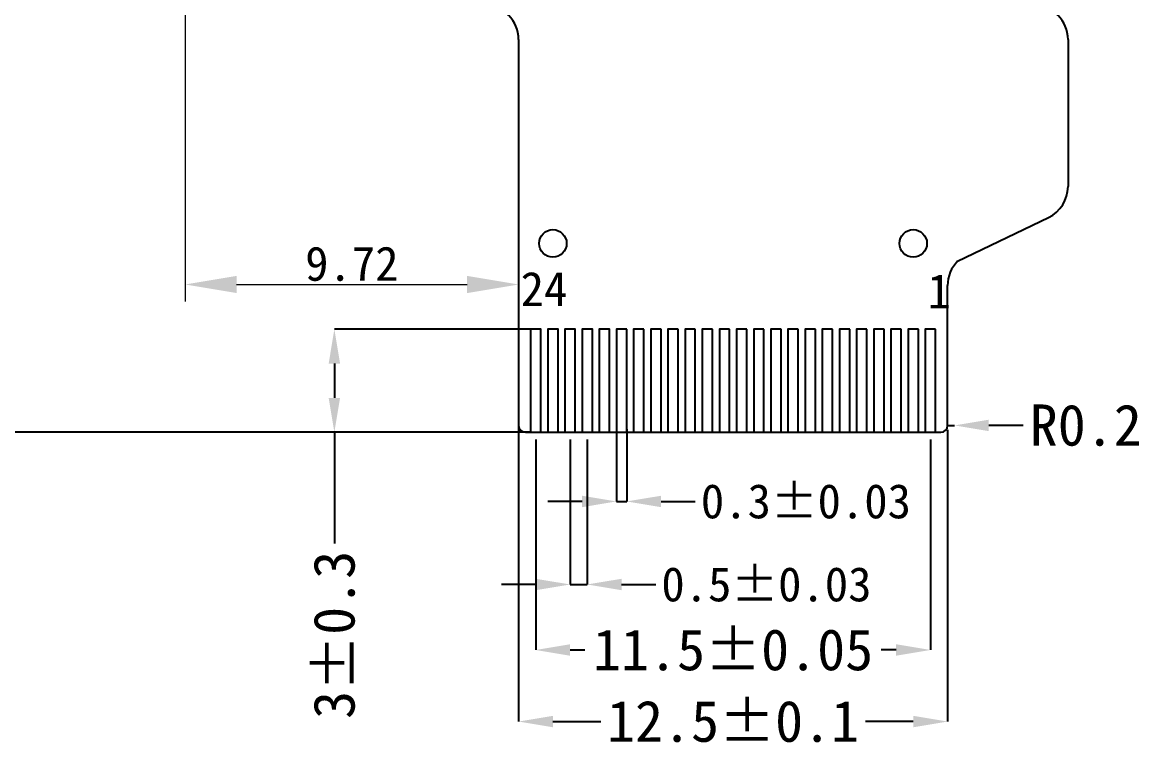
# Model space of a CAD drawing. Header units: millimetres. Extents: x 1344 to 1592, y 492 to 647.
# Drawn here: x 1375.73 to 1408.37, y 557.85 to 579 of the extents above; entities that cross this region are included whole.
import ezdxf

# ---------------------------------------------------------------- set-up
doc = ezdxf.new("R2010")
doc.units = ezdxf.units.MM
doc.layers.add('dim', color=3, linetype='Continuous')
doc.layers.add('FPC', color=30, linetype='Continuous')
doc.styles.get("Standard").update_dxf_attribs({"font": 'txt', "bigfont": 'gbcbig.shx'})
doc.styles.add('宋体', font='SimSun.ttf')
doc.dimstyles.get("Standard").update_dxf_attribs({"dimtxt": 3, "dimasz": 1.5, "dimexe": 0.3, "dimexo": 0.3, "dimgap": 0.5, "dimtad": 1, "dimtoh": 1, "dimdsep": 46, "dimtxsty": 'Standard', "dimcen": 0.5, "dimclrd": 2, "dimclre": 3, "dimclrt": 6, "dimadec": 1, "dimazin": 0, "dimtfac": 1, "dimtofl": 0, "dimtmove": 0, "dimatfit": 3, "dimfxl": 1, "dimtolj": 1, "dimtzin": 0, "dimarcsym": 0})
doc.dimstyles.new('标准', dxfattribs={"dimtxt": 1.8, "dimasz": 1.5, "dimexe": 0.5, "dimexo": 0.4, "dimgap": 0.1, "dimtad": 1, "dimzin": 1, "dimdsep": 46, "dimtxsty": '宋体', "dimblk": 'CLOSEDBLANK', "dimcen": 0.09, "dimclrd": 96, "dimclre": 96, "dimclrt": 3, "dimadec": 0, "dimazin": 0, "dimtfac": 1, "dimtofl": 0, "dimtmove": 0, "dimatfit": 1, "dimldrblk": 'CLOSEDBLANK', "dimfxl": 1, "dimtolj": 1, "dimlwd": 0, "dimlwe": 0, "dimarcsym": 0})
doc.dimstyles.new('标注', dxfattribs={"dimtxt": 1.2, "dimasz": 1, "dimexe": 0, "dimexo": 1, "dimgap": 0.2, "dimtad": 0, "dimrnd": 0.0005, "dimzin": 9, "dimdsep": 46, "dimtxsty": 'Standard', "dimcen": 0, "dimclrd": 3, "dimclre": 3, "dimclrt": 3, "dimadec": 0, "dimazin": 0, "dimtfac": 1, "dimtmove": 0, "dimatfit": 3, "dimfxl": 1, "dimlwd": -1, "dimlwe": -1, "dimarcsym": 0})

# ---------------------------------------------------------------- blocks, each defined once
blk = doc.blocks.new('*D21')
at = {"layer": 'Defpoints', "color": 0, "transparency": 16777216}
for p in [(1369.023, 581.993), (1380.468, 581.993), (1390.683, 567.066)]:
    blk.add_point(p, dxfattribs=at)
at = {"layer": 'dim', "color": 3, "lineweight": -2, "transparency": 16777216}
for p, q in [((1380.318, 581.993), (1368.873, 581.993)), ((1390.533, 567.066), (1368.873, 567.066))]:
    blk.add_line(p, q, dxfattribs=at)
at = {"layer": 'dim', "color": 2, "lineweight": -2, "transparency": 16777216}
blk.add_line((1369.023, 568.366), (1369.023, 580.693), dxfattribs=at)
at = {"layer": 'dim', "color": 2, "transparency": 16777216}
for points in [[(1368.806, 580.693), (1369.239, 580.693), (1369.023, 581.993)], [(1368.806, 568.366), (1369.239, 568.366), (1369.023, 567.066)]]:
    blk.add_solid(points, dxfattribs=at)
at = {"layer": 'dim', "color": 3, "transparency": 16777216, "insert": (1368.076, 574.529), "char_height": 1.3, "attachment_point": 5, "rotation": 90, "style": '宋体'}
blk.add_mtext('\\A1;14.93%%p0.5', dxfattribs=at)
blk = doc.blocks.new('*D36')
at = {"color": 3, "transparency": 16777216}
for p, q in [((1390.683, 570.066), (1384.815, 570.066)), ((1384.815, 569.066), (1384.815, 568.066)), ((1390.533, 567.066), (1384.815, 567.066)), ((1384.815, 567.066), (1384.815, 563.822))]:
    blk.add_line(p, q, dxfattribs=at)
for points in [[(1384.649, 569.066), (1384.982, 569.066), (1384.815, 570.066)], [(1384.649, 568.066), (1384.982, 568.066), (1384.815, 567.066)]]:
    blk.add_solid(points, dxfattribs=at)
at = {"layer": 'Defpoints', "color": 0, "transparency": 16777216}
for p in [(1384.815, 570.066), (1391.683, 570.066), (1391.533, 567.066)]:
    blk.add_point(p, dxfattribs=at)
at = {"color": 3, "transparency": 16777216, "insert": (1384.815, 561.166), "char_height": 1.2, "attachment_point": 5, "rotation": 90, "style": '宋体'}
blk.add_mtext('3%%p0.3', dxfattribs=at)
blk = doc.blocks.new('*D37')
at = {"color": 3, "transparency": 16777216}
for p, q in [((1393.033, 567.152), (1393.033, 565.051)), ((1393.333, 567.152), (1393.333, 565.051)), ((1392.033, 565.051), (1391.033, 565.051)), ((1393.033, 565.051), (1393.333, 565.051)), ((1394.333, 565.051), (1395.333, 565.051))]:
    blk.add_line(p, q, dxfattribs=at)
for points in [[(1392.033, 565.217), (1392.033, 564.884), (1393.033, 565.051)], [(1394.333, 565.217), (1394.333, 564.884), (1393.333, 565.051)]]:
    blk.add_solid(points, dxfattribs=at)
at = {"layer": 'Defpoints', "color": 0, "transparency": 16777216}
for p in [(1393.033, 568.152), (1393.333, 568.152), (1393.333, 565.051)]:
    blk.add_point(p, dxfattribs=at)
at = {"color": 3, "transparency": 16777216, "insert": (1398.555, 565.051), "char_height": 1, "attachment_point": 5, "style": '宋体'}
blk.add_mtext('0.3%%p0.03}', dxfattribs=at)
blk = doc.blocks.new('*D38')
at = {"color": 3, "transparency": 16777216}
for p, q in [((1391.683, 566.852), (1391.683, 562.633)), ((1392.183, 566.852), (1392.183, 562.633)), ((1390.683, 562.633), (1389.683, 562.633)), ((1391.683, 562.633), (1392.183, 562.633)), ((1393.183, 562.633), (1394.183, 562.633))]:
    blk.add_line(p, q, dxfattribs=at)
for points in [[(1390.683, 562.799), (1390.683, 562.466), (1391.683, 562.633)], [(1393.183, 562.799), (1393.183, 562.466), (1392.183, 562.633)]]:
    blk.add_solid(points, dxfattribs=at)
at = {"layer": 'Defpoints', "color": 0, "transparency": 16777216}
for p in [(1391.683, 567.852), (1392.183, 567.852), (1392.183, 562.633)]:
    blk.add_point(p, dxfattribs=at)
at = {"color": 3, "transparency": 16777216, "insert": (1397.405, 562.633), "char_height": 1, "attachment_point": 5, "style": '宋体'}
blk.add_mtext('0.5%%p0.03}', dxfattribs=at)
blk = doc.blocks.new('*D39')
at = {"color": 3, "transparency": 16777216}
for p, q in [((1390.183, 567.266), (1390.183, 558.641)), ((1402.683, 567.14), (1402.683, 558.641)), ((1391.183, 558.641), (1392.576, 558.641)), ((1401.683, 558.641), (1400.289, 558.641))]:
    blk.add_line(p, q, dxfattribs=at)
for points in [[(1391.183, 558.807), (1391.183, 558.474), (1390.183, 558.641)], [(1401.683, 558.807), (1401.683, 558.474), (1402.683, 558.641)]]:
    blk.add_solid(points, dxfattribs=at)
at = {"layer": 'Defpoints', "color": 0, "transparency": 16777216}
for p in [(1390.183, 568.266), (1402.683, 568.14), (1402.683, 558.641)]:
    blk.add_point(p, dxfattribs=at)
at = {"color": 3, "transparency": 16777216, "insert": (1396.433, 558.641), "char_height": 1.2, "attachment_point": 5, "style": '宋体'}
blk.add_mtext('12.5%%p0.1', dxfattribs=at)
blk = doc.blocks.new('*D40')
at = {"color": 3, "transparency": 16777216}
for p, q in [((1390.683, 566.852), (1390.683, 560.725)), ((1402.183, 566.852), (1402.183, 560.725)), ((1391.683, 560.725), (1392.116, 560.725)), ((1401.183, 560.725), (1400.749, 560.725))]:
    blk.add_line(p, q, dxfattribs=at)
for points in [[(1391.683, 560.892), (1391.683, 560.558), (1390.683, 560.725)], [(1401.183, 560.892), (1401.183, 560.558), (1402.183, 560.725)]]:
    blk.add_solid(points, dxfattribs=at)
at = {"layer": 'Defpoints', "color": 0, "transparency": 16777216}
for p in [(1390.683, 567.852), (1402.183, 567.852), (1402.183, 560.725)]:
    blk.add_point(p, dxfattribs=at)
at = {"color": 3, "transparency": 16777216, "insert": (1396.433, 560.725), "char_height": 1.2, "attachment_point": 5, "style": '宋体'}
blk.add_mtext('11.5%%p0.05', dxfattribs=at)
blk = doc.blocks.new('*D41')
at = {"color": 3, "transparency": 16777216}
for p, q in [((1402.683, 567.266), (1402.883, 567.266)), ((1404.883, 567.266), (1403.883, 567.266))]:
    blk.add_line(p, q, dxfattribs=at)
blk.add_solid([(1403.883, 567.432), (1403.883, 567.099), (1402.883, 567.266)], dxfattribs=at)
at = {"layer": 'Defpoints', "color": 0, "transparency": 16777216}
for p in [(1402.683, 567.266), (1402.883, 567.266)]:
    blk.add_point(p, dxfattribs=at)
at = {"color": 3, "transparency": 16777216, "insert": (1406.709, 567.266), "char_height": 1.2, "attachment_point": 5, "style": '宋体'}
blk.add_mtext('R0.2', dxfattribs=at)
blk = doc.blocks.new('*D42')
at = {"color": 3, "lineweight": 0, "transparency": 16777216}
for p, q in [((1380.468, 581.593), (1380.468, 570.87)), ((1390.183, 567.666), (1390.183, 571.87)), ((1381.968, 571.37), (1388.683, 571.37))]:
    blk.add_line(p, q, dxfattribs=at)
at = {"color": 3, "transparency": 16777216}
for points in [[(1381.968, 571.62), (1381.968, 571.12), (1380.468, 571.37)], [(1388.683, 571.62), (1388.683, 571.12), (1390.183, 571.37)]]:
    blk.add_solid(points, dxfattribs=at)
at = {"layer": 'Defpoints', "color": 0, "transparency": 16777216}
for p in [(1380.468, 581.993), (1390.183, 571.37), (1390.183, 567.266)]:
    blk.add_point(p, dxfattribs=at)
at = {"color": 3, "transparency": 16777216, "insert": (1385.325, 571.97), "char_height": 1, "attachment_point": 5, "style": '宋体'}
blk.add_mtext('\\A1;9.72', dxfattribs=at)
blk = doc.blocks.new('_ClosedBlank')
at = {"color": 0, "linetype": 'ByBlock', "lineweight": -2}
for p, q in [((-1, 0.167), (0, 0)), ((-1, 0.167), (-1, -0.167)), ((0, 0), (-1, -0.167))]:
    blk.add_line(p, q, dxfattribs=at)

msp = doc.modelspace()

# ---------------------------------------------------------------- linework, layer by layer
at = {"color": 21}
for p, q in [((1402.683, 567.266), (1402.683, 571.342)), ((1390.383, 567.066), (1402.483, 567.066))]:
    msp.add_line(p, q, dxfattribs=at)
for points in [[(1390.833, 567.066), (1390.833, 570.066), (1390.533, 570.066), (1390.533, 567.066)], [(1390.833, 567.066), (1390.833, 570.066), (1390.533, 570.066), (1390.533, 567.066)], [(1391.333, 567.066), (1391.333, 570.066), (1391.033, 570.066), (1391.033, 567.066)], [(1391.333, 567.066), (1391.333, 570.066), (1391.033, 570.066), (1391.033, 567.066)], [(1391.833, 567.066), (1391.833, 570.066), (1391.533, 570.066), (1391.533, 567.066)], [(1391.833, 567.066), (1391.833, 570.066), (1391.533, 570.066), (1391.533, 567.066)], [(1392.333, 567.066), (1392.333, 570.066), (1392.033, 570.066), (1392.033, 567.066)], [(1392.333, 567.066), (1392.333, 570.066), (1392.033, 570.066), (1392.033, 567.066)], [(1392.833, 567.066), (1392.833, 570.066), (1392.533, 570.066), (1392.533, 567.066)], [(1392.833, 567.066), (1392.833, 570.066), (1392.533, 570.066), (1392.533, 567.066)], [(1393.333, 570.066), (1393.033, 570.066), (1393.033, 567.066), (1393.333, 567.066)], [(1393.333, 570.066), (1393.033, 570.066), (1393.033, 567.066), (1393.333, 567.066)], [(1393.833, 570.066), (1393.533, 570.066), (1393.533, 567.066), (1393.833, 567.066)], [(1393.833, 570.066), (1393.533, 570.066), (1393.533, 567.066), (1393.833, 567.066)], [(1394.333, 570.066), (1394.033, 570.066), (1394.033, 567.066), (1394.333, 567.066)], [(1394.333, 570.066), (1394.033, 570.066), (1394.033, 567.066), (1394.333, 567.066)], [(1394.833, 570.066), (1394.533, 570.066), (1394.533, 567.066), (1394.833, 567.066)], [(1394.833, 570.066), (1394.533, 570.066), (1394.533, 567.066), (1394.833, 567.066)], [(1395.333, 570.066), (1395.033, 570.066), (1395.033, 567.066), (1395.333, 567.066)], [(1395.333, 570.066), (1395.033, 570.066), (1395.033, 567.066), (1395.333, 567.066)], [(1395.833, 570.066), (1395.533, 570.066), (1395.533, 567.066), (1395.833, 567.066)], [(1395.833, 570.066), (1395.533, 570.066), (1395.533, 567.066), (1395.833, 567.066)], [(1396.333, 570.066), (1396.033, 570.066), (1396.033, 567.066), (1396.333, 567.066)], [(1396.333, 570.066), (1396.033, 570.066), (1396.033, 567.066), (1396.333, 567.066)], [(1396.833, 570.066), (1396.533, 570.066), (1396.533, 567.066), (1396.833, 567.066)], [(1396.833, 570.066), (1396.533, 570.066), (1396.533, 567.066), (1396.833, 567.066)], [(1397.333, 570.066), (1397.033, 570.066), (1397.033, 567.066), (1397.333, 567.066)], [(1397.333, 570.066), (1397.033, 570.066), (1397.033, 567.066), (1397.333, 567.066)], [(1397.833, 570.066), (1397.533, 570.066), (1397.533, 567.066), (1397.833, 567.066)], [(1397.833, 570.066), (1397.533, 570.066), (1397.533, 567.066), (1397.833, 567.066)], [(1398.333, 570.066), (1398.033, 570.066), (1398.033, 567.066), (1398.333, 567.066)], [(1398.333, 570.066), (1398.033, 570.066), (1398.033, 567.066), (1398.333, 567.066)], [(1398.833, 570.066), (1398.533, 570.066), (1398.533, 567.066), (1398.833, 567.066)], [(1398.833, 570.066), (1398.533, 570.066), (1398.533, 567.066), (1398.833, 567.066)], [(1399.333, 570.066), (1399.033, 570.066), (1399.033, 567.066), (1399.333, 567.066)], [(1399.333, 570.066), (1399.033, 570.066), (1399.033, 567.066), (1399.333, 567.066)], [(1399.833, 570.066), (1399.533, 570.066), (1399.533, 567.066), (1399.833, 567.066)], [(1399.833, 570.066), (1399.533, 570.066), (1399.533, 567.066), (1399.833, 567.066)], [(1400.333, 570.066), (1400.033, 570.066), (1400.033, 567.066), (1400.333, 567.066)], [(1400.333, 570.066), (1400.033, 570.066), (1400.033, 567.066), (1400.333, 567.066)], [(1400.833, 570.066), (1400.533, 570.066), (1400.533, 567.066), (1400.833, 567.066)], [(1400.833, 570.066), (1400.533, 570.066), (1400.533, 567.066), (1400.833, 567.066)], [(1401.333, 570.066), (1401.033, 570.066), (1401.033, 567.066), (1401.333, 567.066)], [(1401.333, 570.066), (1401.033, 570.066), (1401.033, 567.066), (1401.333, 567.066)], [(1401.833, 570.066), (1401.533, 570.066), (1401.533, 567.066), (1401.833, 567.066)], [(1401.833, 570.066), (1401.533, 570.066), (1401.533, 567.066), (1401.833, 567.066)], [(1402.333, 570.066), (1402.033, 570.066), (1402.033, 567.066), (1402.333, 567.066)], [(1402.333, 570.066), (1402.033, 570.066), (1402.033, 567.066), (1402.333, 567.066)]]:
    msp.add_lwpolyline(points, close=True, dxfattribs=at)
at = {"layer": 'FPC'}
for p, q in [((1390.183, 578.503), (1390.183, 567.266)), ((1402.683, 567.266), (1402.683, 571.342)), ((1390.383, 567.066), (1402.483, 567.066))]:
    msp.add_line(p, q, dxfattribs=at)
at = {"layer": 'FPC', "color": 30}
for p, q in [((1406.192, 578.503), (1406.192, 574.224)), ((1402.976, 572.049), (1405.625, 573.323))]:
    msp.add_line(p, q, dxfattribs=at)
at = {"layer": 'FPC', "color": 21}
for centre in [(1391.183, 572.567), (1401.683, 572.567)]:
    msp.add_circle(centre, 0.4, dxfattribs=at)
at = {"layer": 'FPC'}
for centre, radius, start, end in [((1389.183, 578.503), 1, 360, 90), ((1403.683, 571.342), 1, 135, 180), ((1390.383, 567.266), 0.2, 180, 270), ((1402.483, 567.266), 0.2, 270, 0)]:
    msp.add_arc(centre, radius, start, end, dxfattribs=at)
at = {"layer": 'FPC', "color": 30}
for centre, start, end in [((1405.192, 578.503), 0, 90), ((1405.192, 574.224), 295.6746, 0)]:
    msp.add_arc(centre, 1, start, end, dxfattribs=at)

# ---------------------------------------------------------------- texts
at = {"char_height": 2.5, "attachment_point": 1, "style": '宋体'}
for s, insert, width in [('{\\fSimSun|b0|i0|c134|p2;\\H0.4x;24}', (1390.243, 571.74), 1.64279), ('{\\fSimSun|b0|i0|c134|p2;\\H0.4x;1}', (1402.098, 571.673), 0.15194)]:
    msp.add_mtext(s, dxfattribs=dict(at, insert=insert, width=width))

# ---------------------------------------------------------------- dimensions: what is measured, and where the dimension line sits
dim = msp.add_linear_dim(base=(1390.18272, 571.36969), p1=(1380.4677, 581.99279), p2=(1390.18272, 567.26578), dimstyle='标准', override={"dimtxt": 1, "dimtxsty": '宋体', "dimsah": 1, "dimclrd": 3, "dimclre": 3})
dim.commit()
dim.dimension.update_dxf_attribs({"geometry": '*D42', "text_midpoint": (1385.32521, 571.96969)})
dim = msp.add_linear_dim(base=(1384.815, 570.066), p1=(1391.533, 567.066), p2=(1391.683, 570.066), angle=90, text='<>%%p0.3', dimstyle='标注', override={"dimtxsty": '宋体'})
dim.commit()
dim.dimension.update_dxf_attribs({"geometry": '*D36', "text_midpoint": (1384.815, 561.166), "dimtype": 160})
for base, p1, p2, text, override, picture, middle in [((1402.683, 558.641), (1390.183, 568.266), (1402.683, 568.14), '<>%%p0.1', {"dimtxsty": '宋体'}, '*D39', (1396.433, 558.641)), ((1393.333, 565.051), (1393.033, 568.152), (1393.333, 568.152), '<>%%p0.03}', {"dimtxt": 1, "dimgap": 0.1, "dimtxsty": '宋体'}, '*D37', (1398.555, 565.051)), ((1392.183, 562.633), (1391.683, 567.852), (1392.183, 567.852), '<>%%p0.03}', {"dimtxt": 1, "dimgap": 0.1, "dimtxsty": '宋体'}, '*D38', (1397.405, 562.633)), ((1402.183, 560.725), (1390.683, 567.852), (1402.183, 567.852), '<>%%p0.05', {"dimtxsty": '宋体'}, '*D40', (1396.433, 560.725))]:
    dim = msp.add_linear_dim(base=base, p1=p1, p2=p2, text=text, dimstyle='标注', override=override)
    dim.commit()
    dim.dimension.update_dxf_attribs({"geometry": picture, "text_midpoint": middle})
dim = msp.add_radius_dim(center=(1402.683, 567.266), mpoint=(1402.883, 567.266), dimstyle='标注', override={"dimtxsty": '宋体', "dimtmove": 1})
dim.commit()
dim.dimension.update_dxf_attribs({"geometry": '*D41', "text_midpoint": (1406.709, 567.266)})
at = {"layer": 'dim'}
dim = msp.add_linear_dim(base=(1369.023, 581.993), p1=(1390.683, 567.066), p2=(1380.468, 581.993), angle=90, text='<>%%p0.5', dimstyle='Standard', override={"dimscale": 0.5, "dimtxt": 2.6, "dimasz": 2.6, "dimzin": 0, "dimtxsty": '宋体', "dimcen": 0, "dimclrt": 3}, dxfattribs=at)
dim.commit()
dim.dimension.update_dxf_attribs({"geometry": '*D21', "text_midpoint": (1368.076, 574.529)})

doc.saveas('drawing.dxf')
